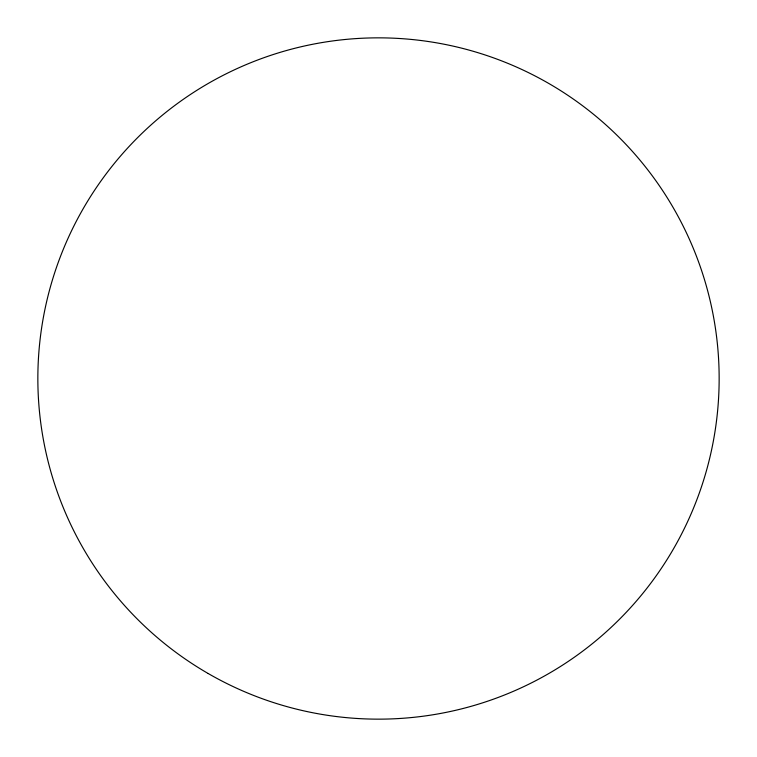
<?xml version="1.0" encoding="UTF-8"?>
<svg xmlns="http://www.w3.org/2000/svg" width="757" height="757" viewBox="0 0 757 757"><rect width="100%" height="100%" fill="white"/><g stroke="black" fill="none" stroke-linecap="round" stroke-linejoin="round"><path stroke-width="1.14" d="M208.175 673.512A340.65 340.65 0 0 0 719.15 378.5A340.65 340.65 0 0 0 208.175 83.488A340.65 340.65 0 0 0 208.175 673.512"/></g></svg>
